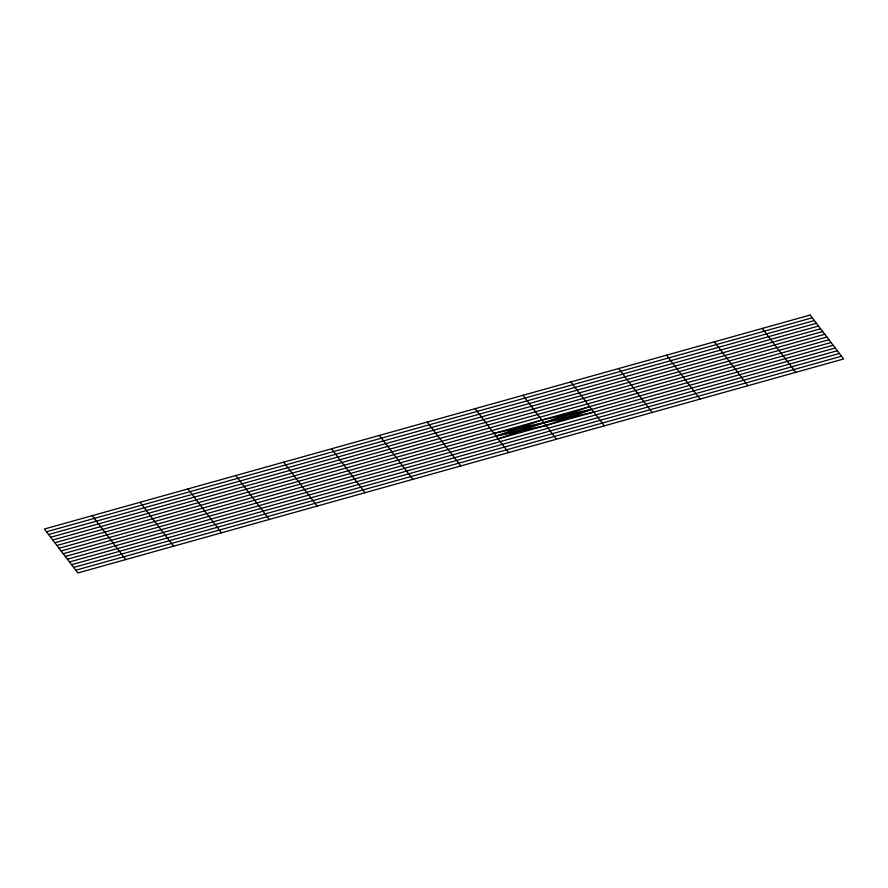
<?xml version="1.0" encoding="UTF-8"?>
<svg xmlns="http://www.w3.org/2000/svg" width="888" height="888" viewBox="0 0 888 888"><rect width="100%" height="100%" fill="white"/><g stroke="black" fill="none" stroke-linecap="round" stroke-linejoin="round"><path stroke-width="1.33" d="M498.135 438.861L589.665 406.626M46.487 531.768L812.22 317.804M48.585 534.521L814.307 320.557M50.672 537.262L816.405 323.299M52.769 540.004L818.492 326.04M54.856 542.746L820.59 328.782M56.954 545.487L822.677 331.535M59.041 548.24L824.774 334.276M61.139 550.982L826.861 337.018M63.226 553.724L828.959 339.76M65.324 556.465L831.046 342.513M67.41 559.218L833.144 345.254M69.508 561.96L835.231 347.996M71.595 564.701L837.329 350.738M73.693 567.443L839.415 353.48M75.78 570.196L841.513 356.232M493.95 433.366L593.85 412.11M762.27 328.438L795.737 372.35M714.407 341.813L747.885 385.714M666.555 355.178L700.022 399.089M618.692 368.553L652.169 412.465M570.84 381.929L604.306 425.84M522.976 395.304L556.454 439.205M475.124 408.669L508.591 452.58M427.261 422.044L460.739 465.956M379.409 435.42L412.876 479.331M331.546 448.795L365.024 492.696M283.694 462.16L317.16 506.071M235.831 475.535L269.308 519.447M187.978 488.911L221.445 532.822M140.115 502.286L173.593 546.187M92.263 515.651L125.73 559.562M541.813 420.002L496.037 436.119L545.987 425.485L591.763 409.368L541.813 420.002M810.122 315.062L44.4 529.026L77.878 572.938L843.6 358.974L810.122 315.062"/></g></svg>
